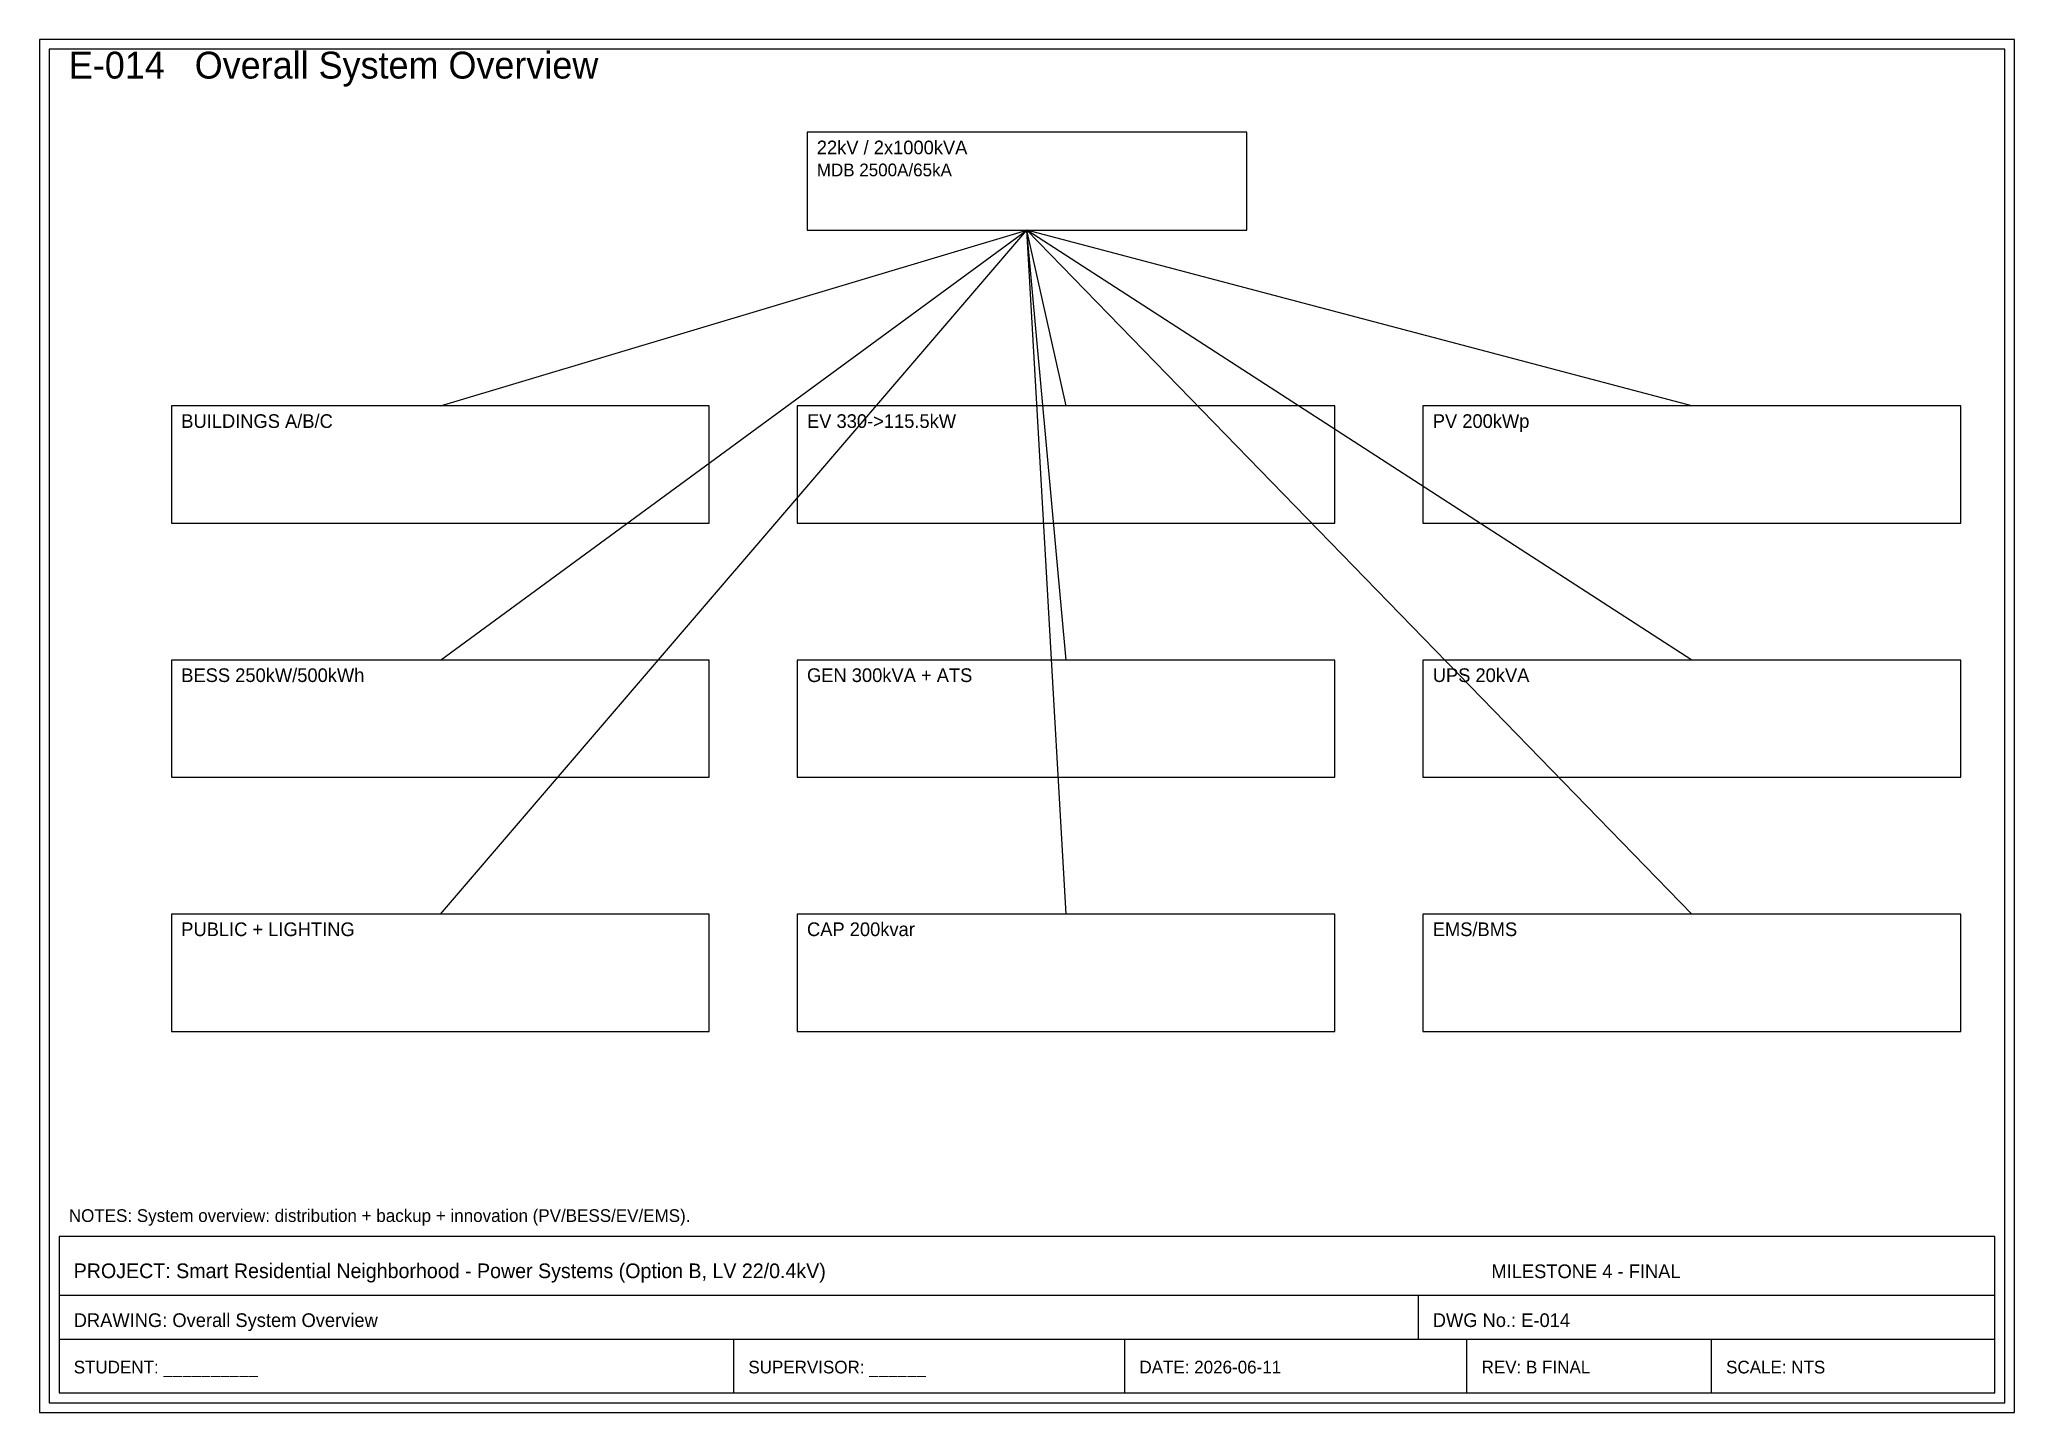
# Model space of a CAD drawing. Header units: millimetres. Extents: x 8 to 412, y 8 to 289.
import ezdxf

# ---------------------------------------------------------------- set-up
doc = ezdxf.new("R2010")
doc.units = ezdxf.units.MM
for name, color, linetype in [('E_CABLES', 3, 'CONTINUOUS'), ('E_DIMENSIONS', 8, 'CONTINUOUS'), ('E_POWER_FEEDERS', 5, 'CONTINUOUS'), ('E_POWER_MAIN', 1, 'CONTINUOUS'), ('E_TEXT', 7, 'CONTINUOUS'), ('E_TITLE_BLOCK', 7, 'CONTINUOUS')]:
    doc.layers.add(name, color=color, linetype=linetype)

msp = doc.modelspace()

# ---------------------------------------------------------------- linework, layer by layer
at = {"layer": 'E_CABLES'}
for p in [(90, 214), (90, 162), (90, 110), (218, 214), (346, 214), (218, 162), (346, 162), (218, 110), (346, 110)]:
    msp.add_line(p, (210, 250), dxfattribs=at)
at = {"layer": 'E_POWER_FEEDERS'}
for p, q in [((145, 214), (35, 214)), ((35, 214), (35, 190)), ((145, 190), (145, 214)), ((273, 214), (163, 214)), ((163, 214), (163, 190)), ((273, 190), (273, 214)), ((401, 214), (291, 214)), ((291, 214), (291, 190)), ((401, 190), (401, 214)), ((35, 190), (145, 190)), ((163, 190), (273, 190)), ((291, 190), (401, 190)), ((145, 162), (35, 162)), ((35, 162), (35, 138)), ((145, 138), (145, 162)), ((273, 162), (163, 162)), ((163, 162), (163, 138)), ((273, 138), (273, 162)), ((401, 162), (291, 162)), ((291, 162), (291, 138)), ((401, 138), (401, 162)), ((35, 138), (145, 138)), ((163, 138), (273, 138)), ((291, 138), (401, 138)), ((145, 110), (35, 110)), ((35, 110), (35, 86)), ((145, 86), (145, 110)), ((273, 110), (163, 110)), ((163, 110), (163, 86)), ((273, 86), (273, 110)), ((401, 110), (291, 110)), ((291, 110), (291, 86)), ((401, 86), (401, 110)), ((35, 86), (145, 86)), ((163, 86), (273, 86)), ((291, 86), (401, 86))]:
    msp.add_line(p, q, dxfattribs=at)
at = {"layer": 'E_POWER_MAIN'}
for p, q in [((255, 270), (165, 270)), ((165, 270), (165, 250)), ((255, 250), (255, 270)), ((165, 250), (255, 250))]:
    msp.add_line(p, q, dxfattribs=at)
at = {"layer": 'E_TITLE_BLOCK'}
for p, q in [((412, 289), (8, 289)), ((8, 289), (8, 8)), ((410, 287), (10, 287)), ((10, 287), (10, 10)), ((410, 10), (410, 287)), ((412, 8), (412, 289)), ((408, 44), (12, 44)), ((12, 44), (12, 12)), ((408, 12), (408, 44)), ((12, 32), (408, 32)), ((290, 32), (290, 23)), ((12, 23), (408, 23)), ((150, 12), (150, 23)), ((230, 12), (230, 23)), ((300, 12), (300, 23)), ((350, 12), (350, 23)), ((10, 10), (410, 10)), ((12, 12), (408, 12)), ((8, 8), (412, 8))]:
    msp.add_line(p, q, dxfattribs=at)

# ---------------------------------------------------------------- texts
at = {"layer": 'E_DIMENSIONS'}
msp.add_text('NOTES: System overview: distribution + backup + innovation (PV/BESS/EV/EMS).', height=2.6, dxfattribs=at).set_placement((14, 47))
at = {"layer": 'E_TEXT'}
for s, height, p in [('22kV / 2x1000kVA', 2.8, (167, 265.5)), ('MDB 2500A/65kA', 2.6, (167, 261)), ('BUILDINGS A/B/C', 2.8, (37, 209.5)), ('EV 330->115.5kW', 2.8, (165, 209.5)), ('PV 200kWp', 2.8, (293, 209.5)), ('BESS 250kW/500kWh', 2.8, (37, 157.5)), ('GEN 300kVA + ATS', 2.8, (165, 157.5)), ('UPS 20kVA', 2.8, (293, 157.5)), ('PUBLIC + LIGHTING', 2.8, (37, 105.5)), ('CAP 200kvar', 2.8, (165, 105.5)), ('EMS/BMS', 2.8, (293, 105.5))]:
    msp.add_text(s, height=height, dxfattribs=at).set_placement(p)
at = {"layer": 'E_TITLE_BLOCK'}
for s, height, p in [('E-014   Overall System Overview', 5.5, (14, 281)), ('PROJECT: Smart Residential Neighborhood - Power Systems (Option B, LV 22/0.4kV)', 3, (15, 35.5)), ('MILESTONE 4 - FINAL', 2.8, (305, 35.5)), ('DRAWING: Overall System Overview', 2.8, (15, 25.5)), ('DWG No.: E-014', 2.8, (293, 25.5)), ('STUDENT: __________', 2.6, (15, 16)), ('SUPERVISOR: ______', 2.6, (153, 16)), ('DATE: 2026-06-11', 2.6, (233, 16)), ('REV: B FINAL', 2.6, (303, 16)), ('SCALE: NTS', 2.6, (353, 16))]:
    msp.add_text(s, height=height, dxfattribs=at).set_placement(p)

doc.saveas('drawing.dxf')
